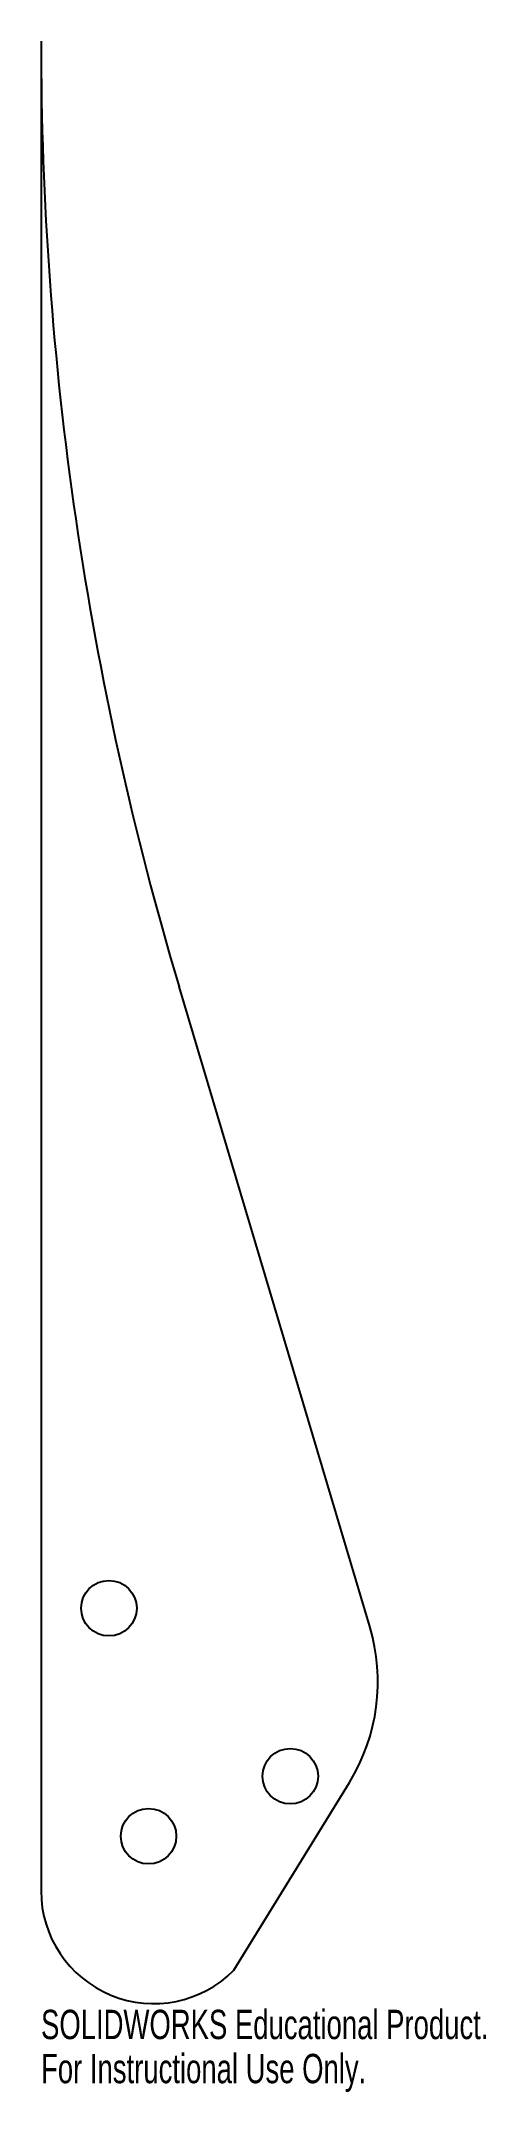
# Model space of a CAD drawing. Header units: inches. Extents: x 0 to 2.9, y -1.3 to 12.
import ezdxf

# ---------------------------------------------------------------- set-up
doc = ezdxf.new("R2010")
doc.units = ezdxf.units.IN
doc.header["$MEASUREMENT"] = 0
doc.styles.add('SLDTEXTSTYLE0', font='TXT', dxfattribs={"width": 0.7})

msp = doc.modelspace()

# ---------------------------------------------------------------- linework, layer by layer
at = {"color": 7, "linetype": 'Continuous', "lineweight": 25}
for p, q in [((0, 12), (0, 0)), ((2.131, 1.715), (0.895, 5.866)), ((1.25, -0.515), (1.999, 0.704))]:
    msp.add_line(p, q, dxfattribs=at)
for centre in [(0.44, 1.834), (1.616, 0.744), (0.697, 0.355)]:
    msp.add_circle(centre, 0.18, dxfattribs=at)
for centre, radius, start, end in [((21.479, 12), 21.479, 180, 196.5945), ((0.934, 1.358), 1.25, 328.4386, 16.5945), ((0.731, 0), 0.731, 180, 315.2397)]:
    msp.add_arc(centre, radius, start, end, dxfattribs=at)

# ---------------------------------------------------------------- texts
at = {"color": 7, "linetype": 'Continuous', "char_height": 0.1903, "attachment_point": 1, "style": 'SLDTEXTSTYLE0'}
for s, insert in [('SOLIDWORKS Educational Product.', (0, -0.771)), ('For Instructional Use Only.', (0, -1.057))]:
    msp.add_mtext(s, dxfattribs=dict(at, insert=insert))

doc.saveas('drawing.dxf')
